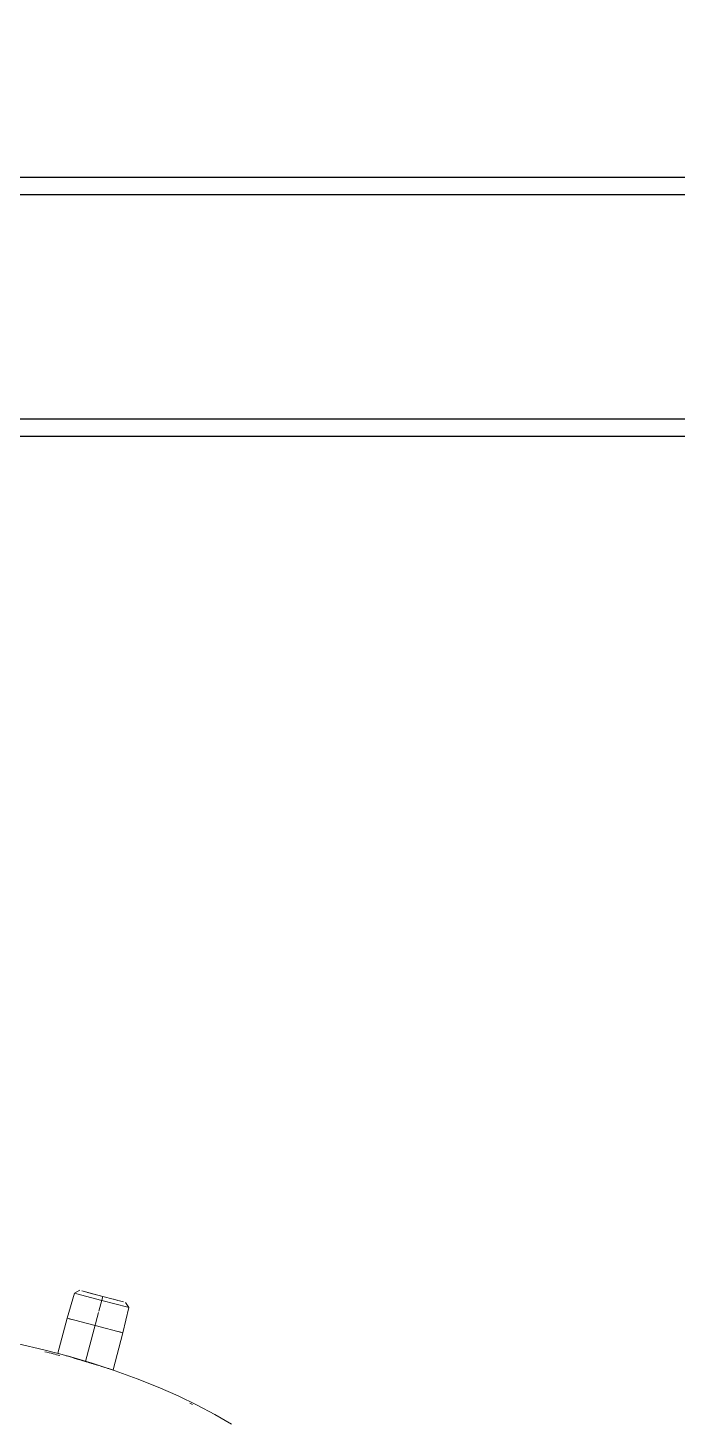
# Model space of a CAD drawing. Header units: millimetres. Extents: x -69706 to 52883, y -6882 to 68885.
# Drawn here: x 41520 to 41896, y 66468 to 67277 of the extents above; entities that cross this region are included whole.
import ezdxf

# ---------------------------------------------------------------- set-up
doc = ezdxf.new("R2010")
doc.units = ezdxf.units.MM
doc.linetypes.add('XFM7P20PCW$0$CENTER2', pattern=[1.125, 0.75, -0.125, 0.125, -0.125])
doc.layers.add('XFM7P20PCW$0$M-EQPM-2', color=252, linetype='Continuous', lineweight=9)
for name, color, linetype in [('XFM7P20PCW$0$P-PCWR-20.7-P', 252, 'Continuous'), ('XFM7P20PCW$0$SH-LINE-130', 252, 'Continuous'), ('XFM7P20PCW$0$SH-TEXT', 252, 'Continuous')]:
    doc.layers.add(name, color=color, linetype=linetype)
doc.styles.add('XFM7P20PCW$0$aa-txt', font='isocp.shx', dxfattribs={"bigfont": 'chineset'})
doc.dimstyles.new('XFM7P20PCW$0$adim-5', dxfattribs={"dimscale": 10, "dimtxt": 0.25, "dimasz": 0.25, "dimexe": 0.1, "dimexo": 0.5, "dimgap": 0.15, "dimtad": 0, "dimdec": 4, "dimlfac": 5, "dimdsep": 46, "dimtxsty": 'XFM7P20PCW$0$aa-txt', "dimcen": 2.5, "dimclrd": 3, "dimclre": 3, "dimclrt": 256, "dimadec": 0, "dimazin": 0, "dimtfac": 1, "dimtdec": 4, "dimtmove": 0, "dimatfit": 3, "dimfxl": 1, "dimtolj": 1, "dimtzin": 0, "dimarcsym": 0})

# ---------------------------------------------------------------- blocks, each defined once
blk = doc.blocks.new('XFM7P20PCW$0$A$Cbbcdfd53')
h = blk.add_hatch()
h.set_pattern_fill('ANSI37', color=256, scale=15, style=0)
h.set_pattern_definition([(45, (-42497.296, -66382.497), (-33.67596, 33.67596), []), (135, (-42497.296, -66382.497), (-33.67596, -33.67596), [])])
edge = h.paths.add_edge_path()
edge.add_arc((304, 304), 304, 0, 360)
edge = h.paths.add_edge_path(flags=17)
edge.add_arc((304, 304), 254, 0, 360)
h = blk.add_hatch()
h.set_pattern_fill('ANSI31', color=256, scale=15, style=0)
h.set_pattern_definition([(45, (-42497.296, -63784.355), (-33.67596, 33.67596), [])])
edge = h.paths.add_edge_path()
edge.add_arc((304, 304), 254, 90, 270)
edge.add_arc((304, 177), 127, 270, 450)
edge.add_arc((304, 431), 127, 90, 270, ccw=False)
at = {"color": 1, "linetype": 'XFM7P20PCW$0$CENTER2'}
for p, q in [((304, 608), (304, 0)), ((0, 304), (608, 304))]:
    blk.add_line(p, q, dxfattribs=at)
blk.add_lwpolyline([(304, 50, -1), (304, 558, 1), (304, 304, -1)], format="xyb", close=True)
for radius in [304, 254]:
    blk.add_circle((304, 304), radius)
blk = doc.blocks.new('XFM7P20PCW$0$A$C33a3deab')
at = {"layer": 'XFM7P20PCW$0$M-EQPM-2'}
for p, q in [((297.12, 1742.74), (312.37, 1746.77)), ((305.72, 1747.5), (299.73, 1745.92)), ((299.73, 1745.92), (305.72, 1747.5)), ((305.58, 1747.47), (302.94, 1746.77)), ((302.94, 1746.77), (305.58, 1747.47)), ((311.76, 1749.1), (305.72, 1747.5)), ((305.72, 1747.5), (311.76, 1749.1)), ((311.76, 1749.1), (305.78, 1747.52)), ((305.78, 1747.52), (311.76, 1749.1)), ((311.76, 1749.1), (323.78, 1752.27)), ((323.78, 1752.27), (311.76, 1749.1)), ((311.76, 1749.1), (320.57, 1751.43)), ((320.57, 1751.43), (311.76, 1749.1)), ((311.76, 1749.1), (314.04, 1740.44)), ((314.04, 1740.44), (311.76, 1749.1)), ((314.04, 1740.44), (311.76, 1749.1)), ((311.76, 1749.1), (314.04, 1740.44)), ((327.62, 1750.8), (312.37, 1746.77)), ((328.06, 1750.92), (325.04, 1752.61)), ((332.37, 1736.44), (328.06, 1750.92)), ((298.47, 1745.59), (296.68, 1742.62)), ((296.68, 1742.62), (300.08, 1727.91)), ((316.23, 1732.18), (300.08, 1727.91)), ((316.23, 1732.18), (332.37, 1736.44)), ((331.14, 1736.12), (329.65, 1735.72)), ((337.75, 1716.07), (332.37, 1736.44)), ((300.08, 1727.91), (305.76, 1706.43)), ((301.31, 1728.24), (302.8, 1728.63)), ((337.67, 1716.04), (337.43, 1715.97)), ((337.46, 1715.98), (337.68, 1716.05)), ((321.87, 1711.35), (323.44, 1711.82))]:
    blk.add_line(p, q, dxfattribs=at)
at = {"layer": 'XFM7P20PCW$0$M-EQPM-2', "flags": 128}
for points in [[(314.25, 1739.67), (316.74, 1730.24), (319.23, 1720.82), (321.72, 1711.39)], [(321.72, 1711.39), (319.23, 1720.82), (316.74, 1730.24), (314.25, 1739.67)], [(321.72, 1711.39), (319.23, 1720.82), (316.74, 1730.24), (314.25, 1739.67)], [(314.25, 1739.67), (316.74, 1730.24), (319.23, 1720.82), (321.72, 1711.39)], [(489.77, 1734.92), (473.14, 1734.7), (456.54, 1734.06), (440, 1732.99), (423.61, 1731.51), (407.44, 1729.61), (391.57, 1727.32), (376, 1724.63), (360.78, 1721.58), (345.97, 1718.16), (331.62, 1714.41), (317.79, 1710.35), (304.49, 1705.99), (291.73, 1701.36), (279.54, 1696.47), (267.95, 1691.36), (257, 1686.05), (246.7, 1680.58), (237.01, 1674.94)], [(333.03, 1714.68), (331.86, 1714.33), (330.6, 1713.96), (329.26, 1713.56), (327.84, 1713.14), (326.37, 1712.69), (324.85, 1712.24), (323.3, 1711.78), (321.74, 1711.31)], [(323.77, 1711.92), (324.98, 1712.28), (326.49, 1712.73), (327.97, 1713.17), (329.38, 1713.59), (330.71, 1713.99), (331.96, 1714.36)]]:
    blk.add_lwpolyline(points, dxfattribs=at)
at = {"layer": 'XFM7P20PCW$0$M-EQPM-2'}
for points, knots in [([(336.68, 1714.75), (337.95, 1715.09), (340.84, 1715.84), (343.72, 1716.57), (345.33, 1716.97)], [0.611659, 0.611659, 0.611659, 0.611659, 0.62162162, 0.63411485, 0.63411485, 0.63411485, 0.63411485]), ([(305.86, 1706.46), (305.92, 1706.48), (306.22, 1706.57), (307.22, 1706.88), (309.14, 1707.47), (311.69, 1708.25), (314.74, 1709.19), (318.15, 1710.22), (320.54, 1710.95), (321.74, 1711.31)], [0.5357143, 0.5357143, 0.5357143, 0.5357143, 0.5714286, 0.6428571, 0.7142857, 0.7857143, 0.8571429, 0.9285714, 1, 1, 1, 1]), ([(321.74, 1711.31), (321.14, 1711.13), (319.95, 1710.77), (318.17, 1710.23), (316.45, 1709.71), (314.79, 1709.2), (313.22, 1708.72), (311.26, 1708.12), (309.99, 1707.73), (309.24, 1707.5)], [0, 0, 0, 0, 0.0357143, 0.0714286, 0.1071429, 0.1428571, 0.1785714, 0.2142857, 0.2857143, 0.2857143, 0.2857143, 0.2857143])]:
    blk.add_open_spline(points, degree=3, knots=knots, dxfattribs=at)
blk.add_open_spline([(259.72, 1686.3), (260.24, 1686.56), (260.76, 1686.82), (261.28, 1687.07)], degree=3, dxfattribs=at)
blk = doc.blocks.new('XFM7P20PCW$0$A$Cd4ff1465')
at = {"layer": 'XFM7P20PCW$0$SH-LINE-130', "ltscale": 0.1}
blk.add_lwpolyline([(214.699, 93.243), (214.699, 88.243), (312.032, 88.243), (312.032, 93.243)], close=True, dxfattribs=at)
at = {"layer": 'XFM7P20PCW$0$SH-LINE-130'}
blk.add_lwpolyline([(214.699, 88.576), (312.032, 88.576), (312.032, 92.91), (214.699, 92.91)], close=True, dxfattribs=at)
at = {"layer": 'XFM7P20PCW$0$SH-TEXT', "annotation_type": 0, "has_hookline": 1, "hookline_direction": 0, "horizontal_direction": (-1, 0, 0)}
for points in [[(308.541, 84.092), (299.363, 98.788), (296.863, 98.788)], [(309.708, 78.949), (301.433, 67.751), (298.933, 67.751)]]:
    blk.add_leader(points, dimstyle='XFM7P20PCW$0$adim-5', dxfattribs=at)

msp = doc.modelspace()

# ---------------------------------------------------------------- block references
at = {"xscale": 30, "yscale": 30, "zscale": 30}
msp.add_blockref('XFM7P20PCW$0$A$Cd4ff1465', (33168.778, 64392.725), dxfattribs=at)
at = {"xscale": -1}
msp.add_blockref('XFM7P20PCW$0$A$C33a3deab', (41874.712, 64792.078), dxfattribs=at)
at = {"layer": 'XFM7P20PCW$0$P-PCWR-20.7-P'}
msp.add_blockref('XFM7P20PCW$0$A$Cbbcdfd53', (41867.561, 67194.845), dxfattribs=at)

doc.saveas('drawing.dxf')
